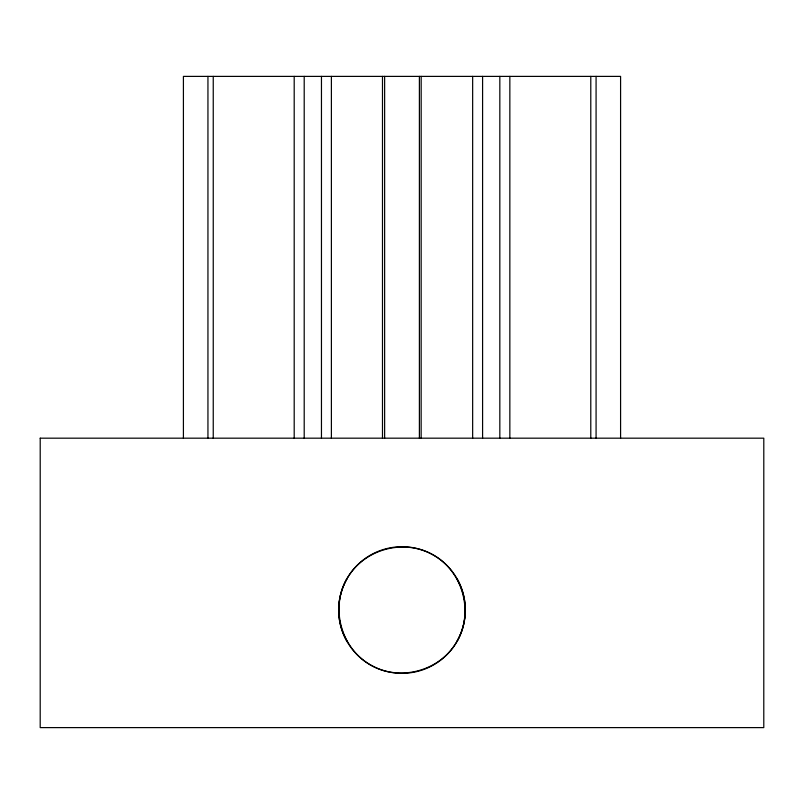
<?xml version="1.0" encoding="UTF-8"?>
<svg xmlns="http://www.w3.org/2000/svg" width="804" height="804" viewBox="0 0 804 804"><rect width="100%" height="100%" fill="white"/><g stroke="black" fill="none" stroke-linecap="round" stroke-linejoin="round"><path stroke-width="1.21" d="M421.145 438.18L421.175 76.39M347.157 578.377C330.032 607.613 340.886 648.104 370.332 664.858C399.578 681.993 440.069 671.139 456.823 641.692C473.948 612.447 463.104 571.956 433.647 555.202C404.412 538.077 363.921 548.921 347.157 578.377A62.863 62.32 -90 0 0 347.157 641.692M620.587 438.18L620.587 76.39L183.412 76.39L183.412 438.18M596.076 76.39L596.076 438.18M590.789 76.39L590.789 438.18M509.847 76.39L509.847 438.18M499.827 76.39L499.827 438.18M482.591 76.39L482.591 438.18M472.651 76.39L472.651 438.18M419.386 76.39L419.386 438.18M384.634 76.39L384.634 438.18M382.483 76.39L382.483 438.18M331.389 76.39L331.389 438.18M321.459 76.39L321.459 438.18M304.203 76.39L304.203 438.18M294.194 76.39L294.194 438.18M213.241 76.39L213.241 438.18M207.945 76.39L207.945 438.18M456.823 578.377A62.863 62.32 -90 0 1 456.823 641.692M40.21 438.18L40.2 727.61L763.79 727.61L763.8 438.18L40.21 438.18M370.332 664.858A63.315 63.315 0 0 0 465.305 610.035A63.315 63.315 0 0 0 370.332 555.202A63.315 63.315 0 0 0 370.332 664.858"/></g></svg>
